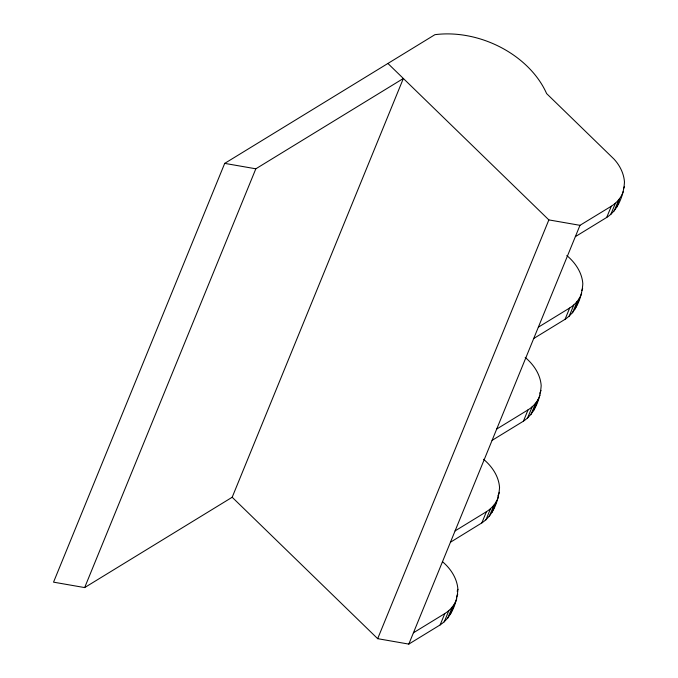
<?xml version="1.0" encoding="UTF-8"?>
<svg xmlns="http://www.w3.org/2000/svg" width="678" height="678" viewBox="0 0 678 678"><rect width="100%" height="100%" fill="white"/><g stroke="black" fill="none" stroke-linecap="round" stroke-linejoin="round"><path stroke-width="1.02" d="M575.351 236.647L606.691 217.452C618.031 210.239 623.887 194.823 624.463 181.924C623.845 173.39 619.811 165.39 614.065 159.152L546.621 93.598A89.649 66.419 22.2 0 0 434.912 34.68L224.706 163.381L53.537 582.156L84.657 587.58L255.835 168.805L403.359 78.487L232.181 497.254L377.68 638.676L408.809 644.1L440.149 624.913C451.59 617.294 457.04 602.556 457.904 589.318C457.133 578.444 450.785 568.749 442.641 561.825M450.446 542.239L481.838 522.908C493.253 515.322 498.694 500.652 499.542 487.457C498.762 476.219 491.991 466.32 483.533 459.277M492.084 440.369L523.416 421.182C534.866 413.563 540.315 398.825 541.18 385.596C540.4 374.358 533.628 364.459 525.17 357.408M533.722 338.508L565.054 319.321C576.503 311.702 581.953 296.964 582.817 283.726C582.038 272.497 575.258 262.598 566.808 255.547M452.107 610.132L452.718 607.344M493.804 508.127L494.211 506.271M535.383 406.402L536.188 402.69M577.02 304.541L577.622 301.752M619.472 198.951L616.81 207.019M377.68 638.676L548.858 219.901L387.901 63.461M408.809 644.1L579.978 225.325L611.327 206.214C616.827 202.781 621.243 197.62 623.294 191.425M440.149 624.913L444.776 613.59C450.268 610.158 454.684 605.005 456.735 598.818M481.838 522.908L486.406 511.729C491.906 508.297 496.321 503.144 498.372 496.949M523.416 421.182L528.043 409.868C533.544 406.436 537.959 401.283 540.01 395.088M565.054 319.321L569.681 307.998C575.181 304.566 579.597 299.413 581.648 293.227M569.13 316.346L573.758 305.032M444.217 621.938L448.844 610.624M485.914 519.933L490.482 508.754M527.492 418.207L532.12 406.893M457.133 591.208L457.904 589.318M530.891 414.707L535.518 403.393M572.529 312.846L577.156 301.532M447.616 618.438L452.243 607.124M489.304 516.433L493.881 505.254M456.591 597.004L457.752 594.174M497.864 496.033L499.381 492.313M539.866 393.274L541.019 390.443M581.885 290.464L582.656 288.582M450.26 614.471L454.887 603.157M491.957 512.475L496.525 501.296M533.535 410.749L538.163 399.435M575.173 308.888L579.8 297.566M606.691 217.452L611.327 206.214M610.768 214.485L615.404 203.239M614.166 210.977L618.794 199.739M623.531 188.654L624.302 186.781M84.657 587.58L232.181 497.254M538.34 327.186L569.681 307.998M496.703 429.055L528.043 409.868M455.074 530.916L486.406 511.729M413.436 632.786L444.776 613.59M224.706 163.381L255.835 168.805M548.858 219.901L579.978 225.325"/></g></svg>
